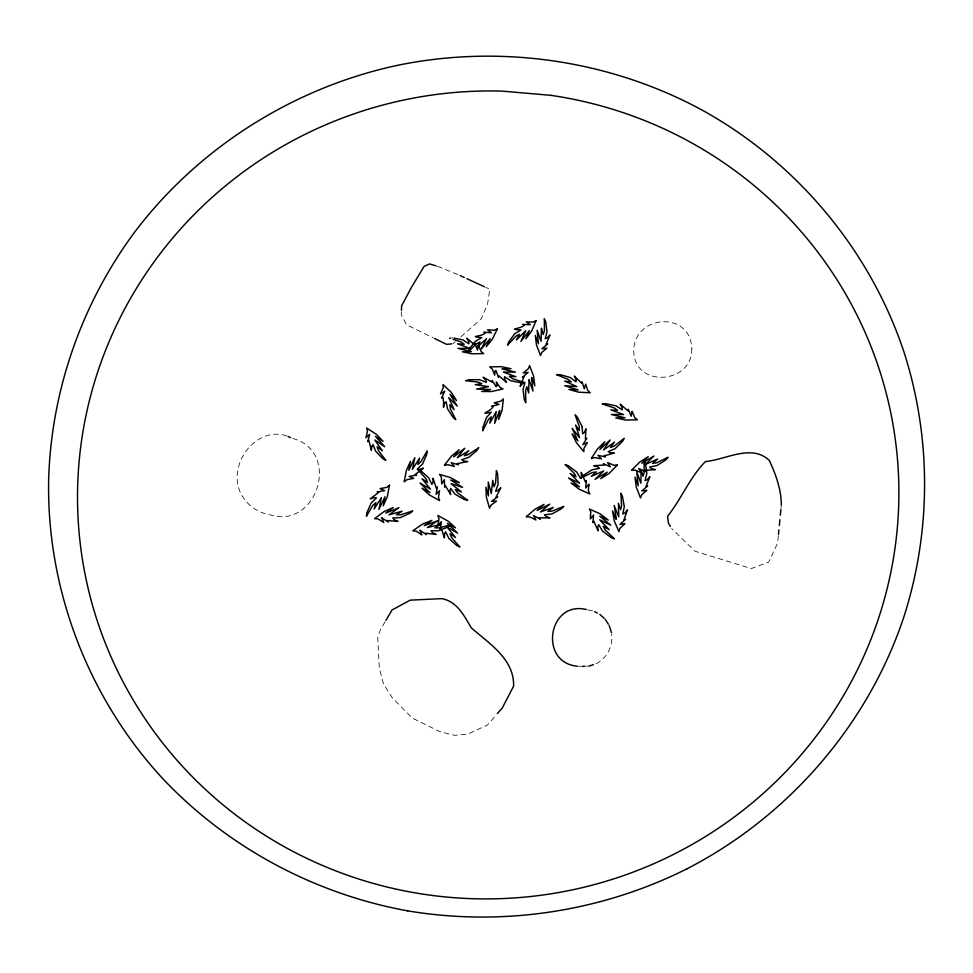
<?xml version="1.0" encoding="UTF-8"?>
<svg xmlns="http://www.w3.org/2000/svg" width="973" height="973" viewBox="0 0 973 973"><rect width="100%" height="100%" fill="white"/><g stroke="black" fill="none" stroke-linecap="round" stroke-linejoin="round"><path stroke-width="0.73" stroke-dasharray="4.87 3.65" d="M401.387 311.786L401.253 314.753L406.58 324.787L433.216 337.826M778.327 535.782L777.622 543.116L768.634 562.151L751.265 568.573L694.99 551.241L671.638 528.546M781.039 507.894L781.319 504.963M385.138 621.674L380.516 629.507L377.731 637.096L379.3 668.11L383.569 684.128L392.314 697.86L412.467 718.171L440.015 731.708L454.476 735.296L467.599 734.226L487.558 724.934L496.4 714.754M453.004 343.749L455.267 341.754M460.91 336.792L481.234 318.901L487.546 304.306L489.784 289.188L485.746 287.339M596.169 663.732C606.848 658.307 613.379 646.011 611.567 634.128M452.615 337.789L449.149 338.057L453.065 339.334M586.378 666.189L589.273 666.031M578.582 666.262L580.893 666.359M286.78 435.892C263.89 428.035 240.988 448.468 237.862 470.664C233.447 491.985 249.477 511.555 270.348 514.899C317.612 529.543 341.547 450.645 291.9 438.251M587.741 609.828L593.396 611.02M437.509 266.286L458.891 275.031M691.803 348.589C692.703 384.092 634.153 388.75 633.727 350.742C633.922 314.997 690.356 309.986 691.803 348.589"/><path stroke-width="1.46" d="M401.448 310.29L401.654 305.826L411.494 287.242L424.046 266.493L429.531 263.926L436.172 265.897M778.473 534.311L778.899 529.908M779.324 525.505L779.896 519.631M780.322 515.228L780.893 509.366M781.319 504.963C781.355 489.687 775.736 474.216 769.339 460.497C751.533 443.445 725.967 459.767 705.449 461.543C689.675 477.5 681.392 499.125 667.551 516.225L668.463 523.231L670.373 526.417M385.916 620.373L392.083 609.937L410.217 600.159L441.851 598.626C457.152 601.533 464.085 615.666 471.273 627.816C489.164 643.603 514.413 659.098 513.61 686.135L502.287 707.967L497.373 713.623M407.578 910.85L407.675 910.862C502.409 926.758 601.375 911.81 687.206 868.694L687.279 868.646M687.206 868.694C787.935 816.724 867.296 725.712 903.467 618.123C931.599 531.428 931.672 436.476 903.248 349.842L903.163 349.599C868.853 248.541 795.999 162.187 702.774 110.448C609.998 59.876 499.745 43.98 396.364 65.568C293.116 87.996 198.857 147.543 134.931 231.756C81.927 303.102 51.326 390.246 48.65 479.13L48.65 479.385C46.436 589.054 88.227 697.969 162.625 778.485C227.609 847.374 314.583 893.944 407.675 910.862M589.273 666.031L593.408 664.656M451.715 343.87L446.546 344.345L434.554 338.47M582.049 666.408L584.931 666.262M586.33 609.524C548.042 600.244 538.507 662.808 577.427 666.213M454.063 338.081L462.783 339.857L468.877 343.822L468.791 341.669L466.845 338.203L474.702 344.904L474.824 343.238L477.5 350.098L478.607 345.379L481.088 351.521L483.654 353.588L472.051 353.819L462.345 351.776L471.479 351.63L457.93 348.395L469.995 348.431L457.553 343.822L464.157 344.235L460.898 341.888L453.065 339.334M460.229 275.639L464.267 277.487M466.955 278.716L484.408 286.731M288.057 436.476L290.611 437.668M594.685 611.676L597.264 613.014M599.842 614.34L604.172 618.305M605.242 619.302L608.429 624.289M609.22 625.53L611.494 632.632M588.787 485.247L588.397 490.951L589.82 494.004L579.069 489.164L571.078 483.034L579.519 486.865L568.536 477.95L579.58 483.24L570.214 473.535L576.089 476.794L574.143 473.194L565.07 464.51L568.366 465.763L576.77 472.112L580.601 478.461L581.489 476.417L581.234 472.343L585.466 482L586.33 480.504L585.734 488.069L588.835 484.153L588.787 485.247M590.489 515.264L590.429 518.925L593.542 514.985L592.946 522.598L593.81 521.09L598.079 530.857L597.823 526.734L598.711 524.666L602.579 531.088L611.068 537.534L614.401 538.823L605.218 530.005L603.248 526.344L609.171 529.653L599.721 519.85L610.849 525.189L599.782 516.189L608.259 520.069L600.219 513.89L589.431 509.025L590.866 512.078L590.489 515.264M616.164 517.831L616.152 519.4L612.54 510.91L614.243 520.786L618.889 531.586L619.935 528.375L624.97 523.656L619.959 524.459L625.627 519.278L623.948 519.813L627.476 509.84L624.848 513.014L622.781 513.926L624.313 506.678L622.44 496.352L620.871 493.214L621.613 505.705L620.567 509.67L618.451 503.321L618.719 516.772L614.158 505.461L616.164 517.831M499.502 411.701L498.675 419.448L502.08 410.217L503.382 398.906L500.9 401.144L494.26 402.834L498.967 404.464L491.535 406.264L493.238 406.58C491.049 411.397 476.879 415.252 491.341 412.138L486.439 417.612L482.924 427.329L482.73 430.747L488.276 419.691L491.146 416.785L489.833 423.194L496.242 411.579L494.6 423.364L499.745 410.521L499.502 411.701M582.097 426.636L582.645 433.909L584.359 432.486L585.977 428.765L585.381 439.151L586.828 438.203L582.876 444.637L587.424 442.52L583.946 448.358L583.836 451.667L576.43 442.715L572.075 433.824L577.865 440.878L572.1 428.242L579.567 437.704L575.602 425.055L579.373 430.492L579.263 426.442L575.104 414.839L577.463 417.381L582.097 426.636M641.146 469.886L640.891 483.24L636.78 471.844L638.252 485.746L634.968 477.184L636.281 487.047L640.502 497.945L641.669 494.807L646.863 490.319L641.839 490.915L647.69 486.001L645.999 486.464L649.903 476.697L647.154 479.75L645.05 480.577L646.863 473.437L645.403 463.124L643.944 459.949L644.211 472.367L643.019 476.271L641.146 469.886M576.065 379.689L576.004 381.866L570.129 377.451L560.047 374.641L556.544 374.666L568.11 379.361L571.248 381.963L564.632 381.075L576.843 386.597L564.729 385.697L578.132 389.93L568.95 389.431L578.57 392.18L590.246 392.764L587.801 390.489L585.685 384.14L584.287 388.811L582.024 381.708L581.793 383.374L574.325 376.065L576.065 379.689M444.552 533.751L444.43 537.874L441.085 527.828L440.1 529.276L441.377 521.735L437.935 525.42L438.993 518.645L437.862 515.495L448.115 521.139L455.522 527.877L447.458 523.401L457.614 533.168L447.069 527.025L455.559 537.497L449.976 533.763L451.594 537.546L459.901 547.008L456.714 545.476L448.869 538.434L445.622 531.757L444.552 533.751M541.45 328.363L541.073 341.304L537.145 330.261L538.446 343.749L535.308 335.454L536.5 345.014L540.538 355.571L541.718 352.518L546.862 348.152L541.912 348.748L547.714 343.968L546.048 344.418L549.976 334.943L547.252 337.899L545.184 338.713L547.033 331.793L545.695 321.795L544.308 318.718L544.442 330.759L543.226 334.542L541.45 328.363M433.07 478.375L432.949 482.45L431.878 484.42L428.667 477.816L420.908 470.883L417.758 469.387L425.955 478.692L427.561 482.438L422.027 478.752L430.431 489.103L419.959 483.022L430.042 492.715L422.027 488.264L429.385 494.953L439.614 500.572L438.482 497.434L439.541 490.696L436.099 494.357L437.376 486.877L436.391 488.3L433.07 478.375M529.044 379.908L528.631 392.995L526.867 386.731L525.639 390.55L525.748 402.773L524.35 399.648L523.036 389.516L524.909 382.523L522.829 383.338L520.081 386.317L524.046 376.77L522.379 377.232L528.193 372.416L523.243 373.012L528.412 368.633L529.592 365.58L533.618 376.174L534.822 385.819L531.672 377.451L531.599 378.971L532.973 391.061L529.044 379.908M443.664 402.299L443.445 407.249L444.625 403.394L446.157 401.776L447.519 408.879L453.163 417.466L455.79 419.691L450.341 408.721L449.769 404.744L454.123 409.645L448.748 397.677L457.201 406.082L450.061 394.345L456.58 400.56L451.265 392.374L442.97 384.517L443.238 387.765L440.477 393.907L444.71 391.268L441.547 398.066L442.861 396.96L443.664 402.299M632.17 411.457L631.136 416.249L628.303 409.28L628.205 410.971L620.142 404.148L622.173 407.675L622.294 409.864L616.055 405.826L605.729 403.71L602.238 403.977L614.194 407.882L617.527 410.278L610.837 409.852L623.498 414.547L611.287 414.498L625.055 417.806L615.812 417.94L625.663 420.032L637.412 419.813L634.785 417.697L632.17 411.457M404.379 480.553L404.294 481.793L406.933 479.677L413.707 478.375L409.11 476.429L416.675 475.067L414.997 474.642L423.462 468.195L419.509 469.46L417.295 469.144L422.586 463.926L426.758 454.379L427.196 450.961L420.883 461.725L417.818 464.474L419.582 458.101L412.345 469.4L414.839 457.651L408.769 470.263L410.472 461.336L406.422 470.421L404.379 480.553M496.437 470.64L495.573 483.034L494.016 486.828L492.752 480.334L491.28 493.615L488.239 481.963L488.422 495.926L485.941 487.145L486.354 497.069L489.541 508.234L490.988 505.194L496.558 501.107L491.511 501.338L497.762 496.862L496.048 497.203L500.815 487.765L497.811 490.599L495.658 491.268L498.103 484.286L497.592 473.912L496.437 470.64M389.492 485.223L387.339 496.619L383.253 505.765L384.98 496.777L378.862 509.487L381.404 497.641L374.106 509.025L375.906 502.591L372.805 505.376L366.42 516.237L366.87 512.783L371.114 503.15L376.442 497.896L374.228 497.58L370.263 498.845L378.765 492.374L377.086 491.949L384.663 490.587L380.066 488.641L386.853 487.339L389.492 485.223M495.014 371.309L494.734 375.128L492.229 368.974L489.662 366.882L501.29 366.663L511.02 368.718L501.873 368.852L515.471 372.124L503.357 372.075L515.885 376.709L509.232 376.296L512.528 378.667L524.386 382.547L520.896 382.815L510.655 380.711L504.513 376.721L504.598 378.886L506.568 382.377L498.65 375.627L498.529 377.293L495.829 370.397L495.014 371.309M381.781 517.916L383.776 522.465L377.938 518.877L374.556 518.682L383.994 511.591L393.25 507.517L385.807 513.063L398.979 507.675L389.005 514.826L402.117 511.214L396.4 514.814L400.56 514.814L412.649 510.971L409.949 513.258L400.268 517.612L392.776 517.964L394.174 519.691L397.933 521.406L387.303 520.543L388.215 521.99L381.781 517.916M371.808 446.376L371.358 450.414L368.864 440.355L367.77 441.693L369.631 434.396L365.945 437.777L367.514 431.209L366.651 428.047L376.308 434.274L383.07 441.377L375.481 436.439L384.712 446.704L374.812 439.978L382.34 450.791L377.135 446.765L378.436 450.584L385.867 460.411L382.851 458.697L375.687 451.265L373.012 444.503L371.808 446.376M420.056 530.334L421.881 534.98L416.176 531.149L412.795 530.82L422.501 524.082L431.927 520.36L424.264 525.627L437.655 520.75L427.402 527.512L440.672 524.423L434.822 527.804L438.969 527.962L451.217 524.605L448.431 526.782L438.58 530.759L431.063 530.82L432.401 532.608L436.099 534.469L425.481 533.18L426.356 534.676L420.056 530.334M450.584 488.482L449.964 490.623L450.718 494.637L445.33 485.612L444.673 487.205L444.32 479.653L441.742 483.934L441.341 477.159L439.565 474.35L450.767 477.694L459.426 482.681L450.608 480.017L462.576 487.376L450.998 483.605L461.482 491.973L455.255 489.516L457.626 492.849L467.721 500.28L464.303 499.465L455.169 494.26L450.584 488.482M536.099 320.604L531.684 330.978L525.858 338.799L529.385 330.638L520.871 341.414L525.748 330.711L516.383 339.991L519.436 334.274L515.885 336.257L507.505 345.245L508.648 342.058L514.717 333.8L520.92 329.92C506.228 329.02 520.908 329.129 524.289 325.177L522.756 324.41L530.334 324.69L526.308 321.893L533.119 322.063L536.099 320.604M497.337 328.898L492.447 339.103L486.281 346.704L490.161 338.677L481.185 349.137L486.536 338.616L476.758 347.531L480.066 341.924L476.442 343.785L467.66 352.433L468.95 349.295L475.383 341.28L481.757 337.631C467.113 336.171 481.805 336.84 485.332 333.009L483.836 332.194L491.389 332.766L487.497 329.823L494.284 330.248L497.337 328.898M591.998 457.419L591.45 458.551L594.698 457.565L601.496 458.867L597.921 455.352L605.474 456.896L604.063 455.875L614.328 453.004L610.18 452.725L608.222 451.606L615.082 448.711L622.489 441.377L624.155 438.349L614.304 446.023L610.436 447.458L614.425 442.18L603.515 450.013L610.156 440.003L599.867 449.49L604.744 441.815L597.617 448.76L591.998 457.419M496.814 385.685L496.218 386.743L492.083 380.54L492.326 382.207L483.131 377.22L485.807 380.236L486.354 382.34L479.494 379.677L469.022 379.725L465.678 380.686L478.084 382.061L481.817 383.715L475.213 384.651L488.47 386.646L476.588 389.066L490.623 389.492L481.671 391.499L491.669 391.523L503.029 388.932L500.061 387.412L496.266 381.89L496.814 385.685M445.111 464.303L444.466 465.386L447.775 464.644L454.403 466.444L451.18 462.686L458.526 464.778L457.225 463.647L467.672 461.555L463.586 460.971L461.737 459.718L468.816 457.322L476.843 450.56L478.765 447.677L468.293 454.598L464.316 455.741L468.755 450.767L457.213 457.772L464.729 448.285L453.649 456.982L459.183 449.708L451.484 456.094L445.111 464.303M632.426 469.363L631.659 470.348L635.041 470.056L641.45 472.732L638.677 468.56L645.78 471.625L644.613 470.336L655.303 469.643L651.278 468.512L649.587 467.016L656.945 465.581L665.787 459.913L668.062 457.286L656.751 462.795L652.64 463.391L657.675 459.037L645.306 464.474L653.941 456.021L641.827 463.209L648.237 456.69L639.772 462.029L632.426 469.363M617.393 464.997L609.256 473.328L600.767 478.68L607.201 472.148L595.05 479.348L603.734 470.871L591.341 476.32L596.4 471.954L592.289 472.562L580.954 478.071L583.253 475.444L592.119 469.764L599.465 468.341L597.787 466.845L593.785 465.714L604.452 465.021L603.296 463.732L610.375 466.797L607.614 462.625L613.999 465.301L617.393 464.997M527.171 515.97L526.32 516.906L529.726 516.845L535.904 519.996L533.484 515.605L540.319 519.193L539.261 517.818L549.988 517.879L546.072 516.456L544.515 514.839L551.983 513.926L561.275 508.855L563.768 506.386L552.019 511.105L547.86 511.421L553.248 507.395L540.441 511.98L549.781 504.111L537.084 510.46L544.016 504.367L535.126 509.134L527.171 515.97M550.986 95.354L501.691 91.085A410.874 403.795 -9.4 0 0 118.499 672.878A410.874 403.795 -9.4 0 0 818.366 733.362A410.874 403.795 -9.4 0 0 550.986 95.354"/></g></svg>
